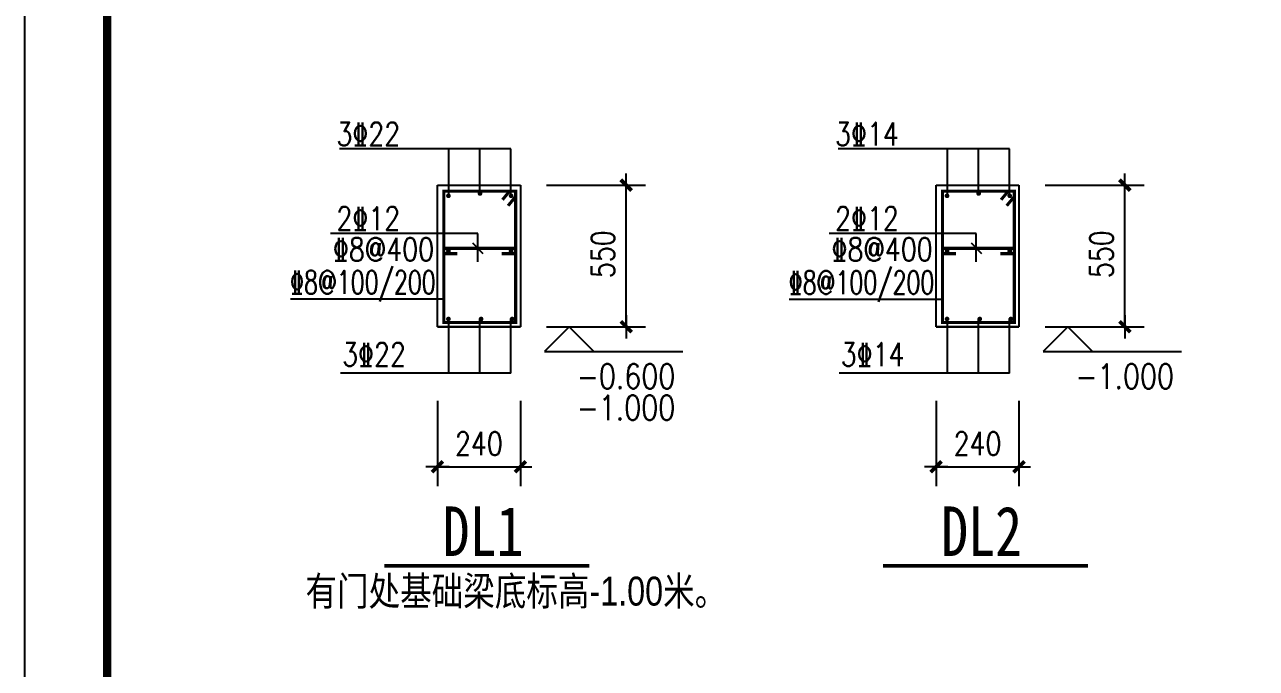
# Model space of a CAD drawing. Extents: x 40002367 to 40460080, y 192184 to 372766.
# Drawn here: x 40002367 to 40032186, y 269544 to 285123 of the extents above; entities that cross this region are included whole.
import ezdxf
from ezdxf.enums import TextEntityAlignment as Align

# ---------------------------------------------------------------- set-up
doc = ezdxf.new("R2010")
doc.units = 0
doc.header["$LTSCALE"] = 1000
doc.header["$MEASUREMENT"] = 0
doc.layers.get('0').update_dxf_attribs({"linetype": 'CONTINUOUS'})
doc.layers.get('DEFPOINTS').update_dxf_attribs({"linetype": 'CONTINUOUS'})
for name, color, linetype in [('205', 253, 'CONTINUOUS'), ('BD', 255, 'CONTINUOUS'), ('OR', 7, 'CONTINUOUS'), ('PUB_DIM', 3, 'CONTINUOUS'), ('PUB_HZ', 7, 'CONTINUOUS'), ('PUB_TEXT', 7, 'CONTINUOUS'), ('PUB_TITLE', 4, 'CONTINUOUS'), ('PUB_WZ', 7, 'CONTINUOUS')]:
    doc.layers.add(name, color=color, linetype=linetype)
doc.styles.add('-ARIAL', font='arial.ttf', dxfattribs={"width": 0.8})
doc.styles.add('-宋体', font='', dxfattribs={"width": 0.8})
doc.styles.add('_HZTXT', font='txt.shx', dxfattribs={"width": 0.8, "bigfont": 'hztxt.shx'})
doc.styles.add('DIM_FONT', font='SIMPLEX.shx', dxfattribs={"width": 0.8})
doc.styles.get('-宋体').set_extended_font_data('SimSun')

# ---------------------------------------------------------------- blocks, each defined once
blk = doc.blocks.new('_DIMX')
blk.add_line((-150, 0), (150, 0))
at = {"const_width": 50}
blk.add_lwpolyline([(-70, -70), (70, 70)], dxfattribs=at)

msp = doc.modelspace()

# ---------------------------------------------------------------- linework, layer by layer
for p, q in [((40012361.4, 281236.7), (40014368.2, 281236.7)), ((40012361.4, 277809.8), (40012361.4, 281236.7)), ((40014368.2, 281236.7), (40014368.2, 277809.8)), ((40024432.6, 281236.7), (40026439.5, 281236.7)), ((40024432.6, 277809.8), (40024432.6, 281236.7)), ((40026439.5, 281236.7), (40026439.5, 277809.8)), ((40013206.9, 279838.7), (40013462.7, 279582.9)), ((40025278.2, 279838.7), (40025534, 279582.9)), ((40012361.4, 277809.8), (40014368.2, 277809.8)), ((40014368.2, 277809.8), (40012361.4, 277809.8)), ((40024432.6, 277809.8), (40026439.5, 277809.8)), ((40026439.5, 277809.8), (40024432.6, 277809.8))]:
    msp.add_line(p, q)
at = {"color": 0, "linetype": 'ByBlock'}
for p, q in [((40014999.9, 281238.6), (40017399, 281238.6)), ((40016930.3, 277813.5), (40016930.3, 281236.7)), ((40027071.2, 281238.6), (40029470.3, 281238.6)), ((40029001.6, 277813.5), (40029001.6, 281236.7)), ((40014999.9, 277811.6), (40017399, 277811.6)), ((40027071.2, 277811.6), (40029470.3, 277811.6)), ((40012360.8, 276019), (40012360.8, 273953.2)), ((40014367.7, 276019), (40014367.7, 273953.2)), ((40024432.1, 276019), (40024432.1, 273953.2)), ((40026439, 276019), (40026439, 273953.2)), ((40012362.7, 274421.9), (40014365.8, 274421.9)), ((40024434, 274421.9), (40026437.1, 274421.9))]:
    msp.add_line(p, q, dxfattribs=at)
at = {"const_width": 80}
for points in [[(40012515, 279710.8), (40014255.2, 279710.8)], [(40024586.3, 279710.8), (40026326.4, 279710.8)], [(40012515, 279577.1), (40012844.3, 279577.1)], [(40013915, 279577.1), (40014255.2, 279577.1)], [(40024586.3, 279577.1), (40024915.6, 279577.1)], [(40025986.3, 279577.1), (40026326.4, 279577.1)]]:
    msp.add_lwpolyline(points, dxfattribs=at)
at = {"layer": '205', "const_width": 84.4}
for points in [[(40011078.3, 272024.4), (40016040.2, 272024.4)], [(40023149.6, 272024.4), (40028111.5, 272024.4)]]:
    msp.add_lwpolyline(points, dxfattribs=at)
at = {"layer": 'BD'}
for p, q in [((40008803.8, 278485.5), (40012515, 278485.5)), ((40020875, 278479), (40024586.3, 278479))]:
    msp.add_line(p, q, dxfattribs=at)
at = {"layer": 'BD', "const_width": 75}
for points in [[(40012515, 281091.4), (40014255.2, 281091.4), (40014255.2, 277915.7), (40012515, 277915.7), (40012515, 281091.4)], [(40024586.3, 281091.4), (40026326.4, 281091.4), (40026326.4, 277915.7), (40024586.3, 277915.7), (40024586.3, 281091.4)]]:
    msp.add_lwpolyline(points, dxfattribs=at)
at = {"layer": 'BD', "const_width": 56.2}
for points in [[(40012598.3, 280980.1, 1), (40012654.6, 280980.1, 1)], [(40013362.6, 281035.8, 1), (40013418.9, 281035.8, 1)], [(40014115.6, 280980.1, 1), (40014171.8, 280980.1, 1)], [(40024669.6, 280980.1, 1), (40024725.9, 280980.1, 1)], [(40025433.9, 281035.8, 1), (40025490.2, 281035.8, 1)], [(40026186.9, 280980.1, 1), (40026243.1, 280980.1, 1)], [(40012598.3, 279644.1, 1), (40012654.6, 279644.1, 1)], [(40014115.6, 279644.1, 1), (40014171.8, 279644.1, 1)], [(40024669.6, 279644.1, 1), (40024725.9, 279644.1, 1)], [(40026186.9, 279644.1, 1), (40026243.1, 279644.1, 1)], [(40012598.3, 277999.3, 1), (40012654.6, 277999.3, 1)], [(40013390.5, 277999.3, 1), (40013446.7, 277999.3, 1)], [(40014143.5, 277999.3, 1), (40014199.7, 277999.3, 1)], [(40024669.6, 277999.3, 1), (40024725.9, 277999.3, 1)], [(40025461.8, 277999.3, 1), (40025518, 277999.3, 1)], [(40026214.7, 277999.3, 1), (40026271, 277999.3, 1)]]:
    msp.add_lwpolyline(points, format="xyb", close=True, dxfattribs=at)
at = {"layer": 'DEFPOINTS', "color": 0, "linetype": 'ByBlock'}
for p in [(40015091.6, 281238.6), (40016930.3, 281238.6), (40027162.9, 281238.6), (40029001.6, 281238.6), (40015091.6, 277811.6), (40027162.9, 277811.6), (40012360.8, 276581.5), (40014367.7, 276581.5), (40024432.1, 276581.5), (40026439, 276581.5), (40014367.7, 274421.9), (40026439, 274421.9)]:
    msp.add_point(p, dxfattribs=at)
at = {"layer": 'OR'}
for p, q in [((40014138.1, 282115.8), (40009988, 282115.8)), ((40012636.4, 281007.6), (40012636.4, 282115.8)), ((40013384, 281007.6), (40013384, 282115.8)), ((40014138.1, 281007.6), (40014138.1, 282115.8)), ((40026209.3, 282115.8), (40022059.2, 282115.8)), ((40024707.7, 281007.6), (40024707.7, 282115.8)), ((40025455.3, 281007.6), (40025455.3, 282115.8)), ((40026209.3, 281007.6), (40026209.3, 282115.8)), ((40013334.8, 280071.2), (40009770.6, 280071.2)), ((40013334.8, 279383.9), (40013334.8, 280071.2)), ((40025406.1, 280071.2), (40021841.9, 280071.2)), ((40025406.1, 279383.9), (40025406.1, 280071.2)), ((40012636.4, 276687.5), (40012636.4, 278011.3)), ((40013384, 276687.5), (40013384, 278011.3)), ((40014138.1, 276687.5), (40014138.1, 278011.3)), ((40024707.7, 276687.5), (40024707.7, 278011.3)), ((40025455.3, 276687.5), (40025455.3, 278011.3)), ((40026209.3, 276687.5), (40026209.3, 278011.3)), ((40014138.1, 276687.5), (40010017.6, 276687.5)), ((40026209.3, 276687.5), (40022088.8, 276687.5))]:
    msp.add_line(p, q, dxfattribs=at)
at = {"layer": 'OR', "const_width": 75}
for points in [[(40014111, 281097.9), (40013935.6, 280884.5)], [(40014246.5, 280953.5), (40014071.1, 280740.1)], [(40026182.2, 281097.9), (40026006.9, 280884.5)], [(40026317.8, 280953.5), (40026142.4, 280740.1)]]:
    msp.add_lwpolyline(points, dxfattribs=at)
at = {"layer": 'PUB_DIM'}
for p, q in [((40015550.5, 277811.6), (40014950.5, 277211.6)), ((40016150.5, 277211.6), (40015550.5, 277811.6)), ((40027621.8, 277811.6), (40027021.8, 277211.6)), ((40028221.8, 277211.6), (40027621.8, 277811.6)), ((40014950.5, 277211.6), (40016150.5, 277211.6)), ((40015550.5, 277211.6), (40018304.8, 277211.6)), ((40027021.8, 277211.6), (40028221.8, 277211.6)), ((40027621.8, 277211.6), (40030376, 277211.6))]:
    msp.add_line(p, q, dxfattribs=at)
at = {"layer": 'PUB_TITLE'}
msp.add_lwpolyline([(40002367, 372765.6), (40002367, 253965.6), (40086367, 253965.6), (40086367, 372765.6)], close=True, dxfattribs=at)
at = {"layer": 'PUB_TITLE', "const_width": 200}
msp.add_lwpolyline([(40004367, 367765.6), (40004367, 255965.6), (40084367, 255965.6), (40084367, 367765.6)], close=True, dxfattribs=at)

# ---------------------------------------------------------------- block references
at = {"color": 0, "linetype": 'ByBlock'}
for p, xscale, yscale, zscale, rotation in [((40016930.3, 281238.6), 1.874999995343387, 1.874999995343387, 1.874999995343387, 90), ((40029001.6, 281238.6), 1.874999995343387, 1.874999995343387, 1.874999995343387, 90), ((40016930.3, 277811.6), 1.874999995343387, 1.874999995343387, 1.874999995343387, 270), ((40029001.6, 277811.6), 1.874999995343387, 1.874999995343387, 1.874999995343387, 270), ((40012360.8, 274421.9), 1.874999992549419, 1.874999992549419, 1.874999992549419, 180), ((40024432.1, 274421.9), 1.874999992549419, 1.874999992549419, 1.874999992549419, 180)]:
    msp.add_blockref('_DIMX', p, dxfattribs=dict(at, xscale=xscale, yscale=yscale, zscale=zscale, rotation=rotation))
at = {"color": 0, "linetype": 'ByBlock', "xscale": 1.874999992549419, "yscale": 1.874999992549419, "zscale": 1.874999992549419}
for p in [(40014367.7, 274421.9), (40026439, 274421.9)]:
    msp.add_blockref('_DIMX', p, dxfattribs=at)

# ---------------------------------------------------------------- texts
at = {"color": 7, "linetype": 'ByBlock', "char_height": 562.5, "attachment_point": 5, "rotation": 90, "style": 'DIM_FONT'}
for insert in [(40016367.8, 279566.7), (40028439.1, 279566.7)]:
    msp.add_mtext('550', dxfattribs=dict(at, insert=insert))
at = {"color": 7, "linetype": 'ByBlock', "char_height": 562.5, "attachment_point": 5, "style": 'DIM_FONT'}
for insert in [(40013364.3, 274984.4), (40025435.5, 274984.4)]:
    msp.add_mtext('240', dxfattribs=dict(at, insert=insert))
at = {"layer": 'PUB_DIM', "style": 'DIM_FONT', "width": 0.8}
for s, p in [('-0.600', (40016927.6, 276611.6)), ('-1.000', (40028998.9, 276611.6)), ('-1.000', (40016924, 275853.5))]:
    msp.add_text(s, height=600, dxfattribs=at).set_placement(p, align=Align.MIDDLE)
at = {"layer": 'PUB_HZ', "style": '-ARIAL', "width": 0.8}
msp.add_text('有门处基础梁底标高-1.00米。', height=700, dxfattribs=at).set_placement((40009166.3, 271062.9))
at = {"layer": 'PUB_TEXT', "style": '_HZTXT'}
for s, width, p in [('3%%13222', 0.8, (40009916.2, 282194.2)), ('3%%13214', 0.8, (40021987.4, 282194.2)), ('2%%13212', 0.8, (40009916.2, 280149.6)), ('2%%13212', 0.8, (40021987.4, 280149.6)), ('%%1328@400', 0.8, (40009830.3, 279403.6)), ('%%1328@400', 0.8, (40021901.5, 279403.6)), ('%%1328@100/200', 0.7, (40008792.8, 278607.9)), ('%%1328@100/200', 0.7, (40020864.1, 278601.4)), ('3%%13222', 0.8, (40010053.7, 276861)), ('3%%13214', 0.8, (40022125, 276861))]:
    msp.add_text(s, height=562.5, dxfattribs=dict(at, width=width)).set_placement(p)
at = {"layer": 'PUB_WZ', "style": '-宋体', "width": 0.8}
for s, p in [('DL1', (40012483.6, 272262.5)), ('DL2', (40024554.8, 272262.5))]:
    msp.add_text(s, height=1200, dxfattribs=at).set_placement(p)

doc.saveas('drawing.dxf')
